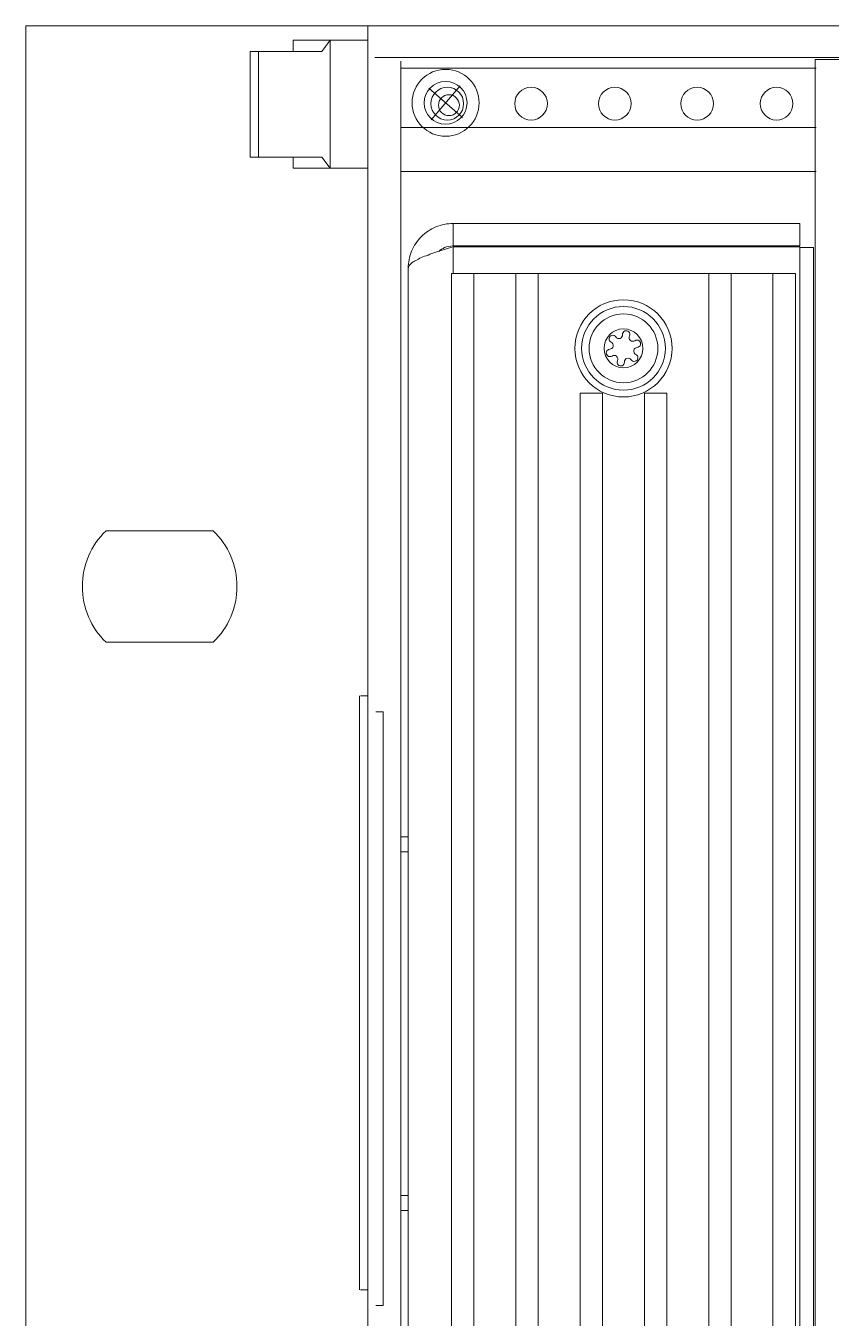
# Model space of a CAD drawing. Extents: x -194 to 239, y -574 to -265.
# Drawn here: x -152.74 to -135.62, y -442.5 to -415.02 of the extents above; entities that cross this region are included whole.
import ezdxf

# ---------------------------------------------------------------- set-up
doc = ezdxf.new("R2010")
doc.units = 0
doc.header["$LTSCALE"] = 0.5
doc.layers.get('0').update_dxf_attribs({"linetype": 'CONTINUOUS'})
doc.layers.add('1', color=7, linetype='CONTINUOUS')

msp = doc.modelspace()

# ---------------------------------------------------------------- linework, layer by layer
at = {"lineweight": 5}
for p, q in [((-145.47204, -415.01881), (-145.47204, -456.91708)), ((-145.47204, -415.01881), (-144.64987, -415.01881)), ((-135.93837, -415.9181), (-144.76675, -415.9181)), ((-135.93837, -417.18295), (-144.77216, -417.18295)), ((-135.93837, -418.11578), (-144.77073, -418.11578)), ((-145.14522, -442.23098), (-145.14522, -429.60537))]:
    msp.add_line(p, q, dxfattribs=at)
at = {"color": 7, "linetype": 'Continuous', "lineweight": 5}
for p, q in [((-96.62588, -415.73151), (-135.95433, -415.73151)), ((-135.95433, -415.73151), (-135.95433, -456.5906)), ((-144.77144, -415.77186), (-144.77144, -432.26328)), ((-143.65867, -419.22145), (-136.2826, -419.22145)), ((-143.65867, -419.69835), (-143.65867, -419.22145)), ((-136.2826, -419.69835), (-136.2826, -419.22145)), ((-143.65867, -419.69835), (-136.2826, -419.69835)), ((-143.65867, -419.72083), (-143.65867, -420.28676)), ((-143.65867, -419.72083), (-136.2826, -419.72083)), ((-142.38694, -419.72083), (-142.38694, -419.69835)), ((-140.00243, -419.69835), (-140.00243, -419.72083)), ((-136.2826, -419.72083), (-136.2826, -452.64566)), ((-136.2826, -419.72991), (-135.99645, -419.72991)), ((-135.99645, -452.63612), (-135.99645, -419.72991)), ((-144.61248, -452.19124), (-144.61248, -420.17525)), ((-143.21356, -420.28676), (-143.69047, -420.28676)), ((-143.69047, -452.08019), (-143.69047, -420.28676)), ((-142.32335, -420.28676), (-143.21356, -420.28676)), ((-143.21356, -452.08019), (-143.21356, -420.28676)), ((-142.32335, -452.08019), (-142.32335, -420.28676)), ((-141.84645, -420.28676), (-142.32335, -420.28676)), ((-138.222, -420.28676), (-141.84645, -420.28676)), ((-141.84645, -452.08019), (-141.84645, -420.28676)), ((-138.222, -452.08019), (-138.222, -420.28676)), ((-137.74509, -420.28676), (-138.222, -420.28676)), ((-136.85488, -420.28676), (-137.74509, -420.28676)), ((-137.74509, -452.08019), (-137.74509, -420.28676)), ((-136.85488, -452.08019), (-136.85488, -420.28676)), ((-136.37798, -420.28676), (-136.85488, -420.28676)), ((-136.37798, -452.08019), (-136.37798, -420.28676)), ((-140.95623, -422.83023), (-140.47933, -422.83023)), ((-140.95623, -449.53672), (-140.95623, -422.83023)), ((-140.47933, -449.53672), (-140.47933, -422.83023)), ((-139.58911, -449.53672), (-139.58911, -422.83023)), ((-139.58911, -422.83023), (-139.11221, -422.83023)), ((-139.11221, -449.53672), (-139.11221, -422.83023)), ((-144.77144, -432.26328), (-144.77144, -432.58122)), ((-144.61248, -432.26328), (-144.77144, -432.26328)), ((-144.77144, -432.58122), (-144.61248, -432.58122)), ((-144.77144, -432.58122), (-144.77144, -439.89371)), ((-144.61248, -439.89371), (-144.77144, -439.89371)), ((-144.77144, -439.89371), (-144.77144, -440.21164)), ((-144.77144, -440.21164), (-144.61248, -440.21164)), ((-144.77144, -440.21164), (-144.77144, -456.59463))]:
    msp.add_line(p, q, dxfattribs=at)
at = {"linetype": 'Continuous', "lineweight": 5}
for p, q in [((-143.5062, -416.29703), (-144.12763, -417.01442)), ((-144.17561, -416.34501), (-143.45823, -416.96644))]:
    msp.add_line(p, q, dxfattribs=at)
for radius in [0.71184, 0.45579]:
    msp.add_circle((-143.81692, -416.65572), radius, dxfattribs=at)
at = {"color": 7, "linetype": 'Continuous', "lineweight": 5}
for radius in [1.03329, 0.89022, 0.73125, 0.41331]:
    msp.add_circle((-140.03422, -421.87643), radius, dxfattribs=at)
for centre, start, end in [((-139.97578, -421.57904), 333.882909, 183.882909), ((-140.26255, -421.67712), 33.882909, 243.882909), ((-140.33161, -421.81799), 273.882909, 63.882909), ((-140.13231, -421.58966), 213.882909, 3.882909), ((-139.83492, -421.6481), 153.882909, 303.882909), ((-139.74745, -421.77834), 273.882909, 123.882909), ((-140.32099, -421.97451), 93.882909, 303.882909), ((-140.23353, -422.10476), 333.882909, 123.882909), ((-139.93613, -422.1632), 33.882909, 183.882909), ((-139.80589, -422.07573), 213.882909, 63.882909), ((-139.73683, -421.93487), 93.882909, 243.882909), ((-140.09266, -422.17382), 153.882909, 3.882909)]:
    msp.add_arc(centre, 0.07844, start, end, dxfattribs=at)
for points, knots in [([(-143.65867, -419.22145), (-143.78353, -419.22145), (-143.90833, -419.24627), (-144.13903, -419.34183), (-144.24483, -419.41253), (-144.4214, -419.5891), (-144.49209, -419.6949), (-144.58765, -419.9256), (-144.61248, -420.0504), (-144.61248, -420.17525)], [0, 0, 0, 0, 0.25, 0.25, 0.5, 0.5, 0.75, 0.75, 1, 1, 1, 1]), ([(-144.61248, -420.17525), (-144.61248, -420.15615), (-144.60629, -420.13735), (-144.58209, -420.09969), (-144.56385, -420.08065), (-144.51593, -420.04267), (-144.48661, -420.02391), (-144.41759, -419.98619), (-144.37738, -419.96704), (-144.28923, -419.92921), (-144.24125, -419.91047), (-144.13762, -419.87264), (-144.08169, -419.85349), (-143.96684, -419.81577), (-143.90739, -419.79701), (-143.78456, -419.75902), (-143.72165, -419.73993), (-143.65867, -419.72083)], [0, 0, 0, 0, 0.125, 0.125, 0.25, 0.25, 0.375, 0.375, 0.5, 0.5, 0.625, 0.625, 0.75, 0.75, 0.875, 0.875, 1, 1, 1, 1]), ([(-143.65867, -419.69835), (-143.72213, -419.70412), (-143.83418, -419.71431), (-143.9217, -419.78372), (-143.95966, -419.81382)], [0, 0, 0, 0, 0.56631371, 1, 1, 1, 1])]:
    msp.add_open_spline(points, degree=3, knots=knots, dxfattribs=at)
at = {"layer": '1', "lineweight": 5}
for p, q in [((-152.74495, -415.01881), (-152.74495, -456.91708)), ((-152.74495, -415.01881), (-145.47204, -415.01881)), ((-144.64987, -415.01881), (-6.81273, -415.01881)), ((-145.47912, -415.32657), (-147.06019, -415.32657)), ((-147.06019, -415.32657), (-147.06019, -415.56373)), ((-146.26966, -415.32657), (-146.45178, -415.56373)), ((-146.26966, -415.32657), (-146.26966, -418.046)), ((-147.97283, -415.56373), (-147.97283, -417.80884)), ((-147.97283, -415.56373), (-146.45178, -415.56373)), ((-147.79395, -415.56373), (-147.79395, -417.80884)), ((-145.32364, -415.68907), (-8.0003, -415.68907)), ((-147.97283, -417.80884), (-146.45178, -417.80884)), ((-147.06019, -417.80884), (-147.06019, -418.046)), ((-146.26966, -418.046), (-146.45178, -417.80884)), ((-145.47912, -418.046), (-147.06019, -418.046)), ((-151.03816, -425.75426), (-148.75989, -425.75426)), ((-151.03816, -428.12586), (-148.75989, -428.12586)), ((-145.65045, -441.89274), (-145.65045, -429.26714)), ((-145.63015, -429.26714), (-145.47204, -429.26714)), ((-145.30333, -429.60537), (-145.14522, -429.60537)), ((-145.63015, -441.89274), (-145.47204, -441.89274)), ((-145.30333, -442.23098), (-145.14522, -442.23098))]:
    msp.add_line(p, q, dxfattribs=at)
for centre, radius in [((-143.78124, -416.67336), 0.34783), ((-143.74639, -416.70575), 0.22186), ((-141.99986, -416.67336), 0.34783), ((-140.21847, -416.67336), 0.34783), ((-138.4678, -416.67336), 0.34783), ((-136.77818, -416.67336), 0.34783)]:
    msp.add_circle(centre, radius, dxfattribs=at)
for start, end in [(133.850174, 226.149826), (313.850174, 46.149826)]:
    msp.add_arc((-149.89903, -426.94006), 1.64431, start, end, dxfattribs=at)

doc.saveas('drawing.dxf')
